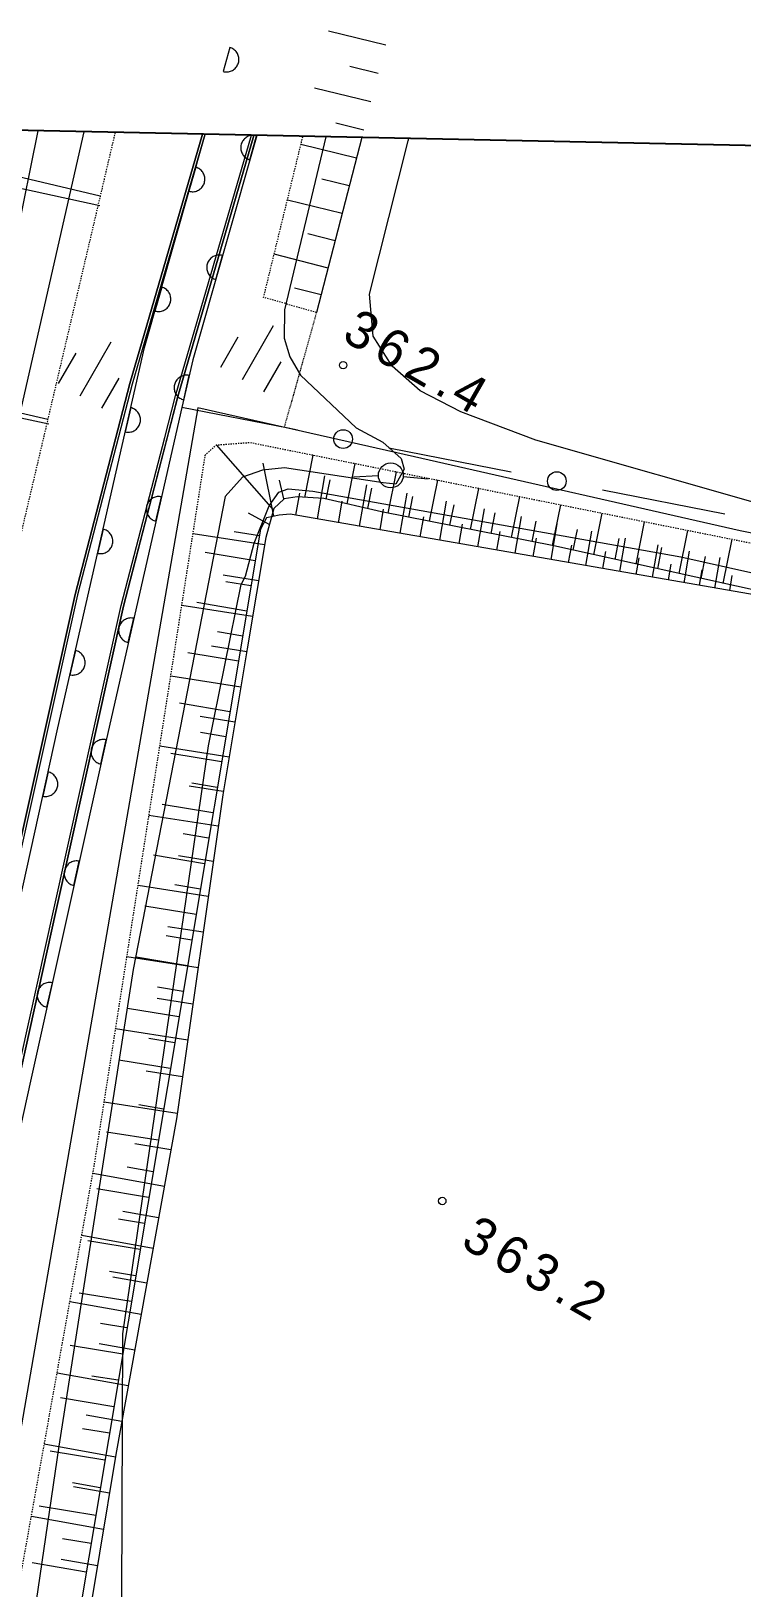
# Model space of a CAD drawing. Header units: millimetres. Extents: x 432273 to 1023813, y -32657 to 705940.
# Drawn here: x 602067 to 630613, y 619197 to 681701 of the extents above; entities that cross this region are included whole.
import ezdxf

# ---------------------------------------------------------------- set-up
doc = ezdxf.new("R2010")
doc.units = ezdxf.units.MM
doc.header["$LTSCALE"] = 100
doc.linetypes.add('561019', pattern=[1, 0.5, -0.5])
doc.linetypes.add('56301', pattern=[0.5, 0.25, -0.25])
doc.layers.get('Defpoints').update_dxf_attribs({"color": 153})
doc.layers.add('D-BGD', color=7, linetype='Continuous', lineweight=13)
doc.layers.add('●予備設計_LP横断', color=7, linetype='Continuous', lineweight=13)
doc.styles.add('Style-WORKING', font='WORKING.shx')
doc.linetypes.add('56111', pattern='A,1.25,[30,dgnlstyle-dm500.shx,S=0.004,R=0,X=0,Y=0],1.25', length=2.5)
doc.linetypes.add('56130', pattern='A,1,-0.375,[44,dgnlstyle-dm500.shx,S=0.0012,R=0,X=0,Y=0],-0.375', length=1.75)

# ---------------------------------------------------------------- blocks, each defined once
blk = doc.blocks.new('M4142_6')
at = {"layer": '●予備設計_LP横断', "linetype": 'Continuous', "lineweight": 15}
for p, q in [((0.455, 0.208), (1.364, 0.625)), ((-0.422, -0.269), (-1.265, -0.806))]:
    blk.add_line(p, q, dxfattribs=at)
blk.add_circle((0, 0), 0.5, dxfattribs=at)
blk = doc.blocks.new('M6334')
at = {"layer": '●予備設計_LP横断', "linetype": 'Continuous', "lineweight": 9}
for p, q in [((0, -1.25), (0, 1.25)), ((-1, -1.25), (-1, 0.15)), ((1, -1.25), (1, 0.15))]:
    blk.add_line(p, q, dxfattribs=at)
blk = doc.blocks.new('M7312')
at = {"layer": '●予備設計_LP横断', "linetype": 'Continuous', "lineweight": 20}
blk.add_circle((0, -0.001), 0.15, dxfattribs=at)
blk = doc.blocks.new('21311212131313131')
at = {"layer": 'D-BGD', "linetype": 'Continuous'}
for p, q in [((2373469.9704, -1366790.2399, 362843.9804), (2372606.8235, -1371713.5227, 362711.9804)), ((2376248.7091, -1366795.3764), (2374469.0557, -1366476.431)), ((2376443.3734, -1367125.1881), (2375210.6098, -1366940.5438)), ((2376532.8785, -1366524.3647), (2375932.0551, -1366434.8596)), ((2376071.8998, -1367681.5742), (2375190.7867, -1367523.6631)), ((2376253.9272, -1368366.7235), (2374990.0467, -1368176.445)), ((2376344.2645, -1367743.5548), (2375725.8978, -1367644.4459)), ((2375895.0904, -1368567.772), (2374150.2916, -1368255.0732)), ((2376058.8468, -1369639.3756), (2374755.0779, -1369438.6611)), ((2375721.7438, -1369436.6135), (2374857.8876, -1369281.7952)), ((2376158.788, -1368998.6637), (2375518.0761, -1368898.7226)), ((2375548.3977, -1370305.4552), (2373837.7705, -1369998.8805)), ((2375962.8754, -1370293.661), (2375299.8183, -1370192.8877)), ((2375862.1021, -1370956.7181), (2374513.6427, -1370754.3392)), ((2375378.4467, -1371157.2808), (2374531.5085, -1371005.4945)), ((2375208.4957, -1372009.1064), (2373531.37, -1371708.5358)), ((2375751.7249, -1371637.3185), (2375071.1245, -1371526.9413)), ((2375650.1193, -1372322.7207), (2374261.7715, -1372109.9058)), ((2375041.8711, -1372844.2597), (2374211.786, -1372695.4986)), ((2375543.7119, -1373016.8946), (2374840.7663, -1372905.6852)), ((2374876.3133, -1373679.6138), (2373230.9649, -1373384.7383)), ((2375441.2741, -1373724.6421), (2373999.4643, -1373505.3608)), ((2374730.4909, -1374504.6059), (2373906.8329, -1374356.9918)), ((2375334.0344, -1374441.1612), (2374595.1702, -1374333.0893)), ((2374584.6686, -1375329.598), (2372935.385, -1375034.0172)), ((2375217.1909, -1375175.2235), (2373735.4927, -1374945.5062)), ((2371960.0011, -1375406.5641, 362611.9804), (2371098.2116, -1380329.4499, 362479.9804)), ((2374438.4974, -1376156.5632), (2373612.8695, -1376008.5961)), ((2375109.119, -1375914.0878), (2374352.7115, -1375796.4121)), ((2374292.3263, -1376983.5284), (2372639.0981, -1376687.2407)), ((2374991.4433, -1376670.4953), (2373456.2831, -1376434.3117)), ((2374868.9657, -1377435.6745), (2374090.213, -1377317.1666)), ((2374755.2597, -1378205.6556), (2373175.409, -1377967.8075)), ((2374145.8056, -1377812.4716), (2373318.2029, -1377664.1505)), ((2373999.2848, -1378641.4147), (2372342.1025, -1378344.4183)), ((2373852.4205, -1379472.3015), (2373022.8536, -1379323.6531)), ((2374635.9195, -1379006.7535), (2373830.8519, -1378873.8398)), ((2373705.5562, -1380303.1883), (2372044.471, -1380005.591)), ((2374507.8078, -1379803.0495), (2372888.0687, -1379554.7654)), ((2374392.4374, -1380617.7209), (2373560.2226, -1380492.7467)), ((2354922.4414, -1380796.8631), (2354410.8238, -1383100.468)), ((2356070.6178, -1381068.4837), (2355816.5676, -1382212.3681)), ((2357218.7943, -1381340.1043), (2356714.211, -1383612.0372)), ((2374258.6915, -1381445.1337), (2372585.4904, -1381190.3833)), ((2373543.131, -1381131.1444), (2372717.5855, -1380983.1975)), ((2358351.1847, -1381607.9904), (2358100.6274, -1382736.1477)), ((2359483.575, -1381875.8765), (2358985.9291, -1384116.5729)), ((2373373.3754, -1381957.7002), (2371746.9392, -1381666.3105)), ((2360600.3963, -1382140.0795), (2360353.2838, -1383252.7259)), ((2361717.2175, -1382404.2825), (2361226.4137, -1384614.1717)), ((2374137.6869, -1382290.922), (2373274.3554, -1382160.3137)), ((2362818.6837, -1382664.853), (2362567.4766, -1383760.5378)), ((2363920.1499, -1382925.4234), (2363406.1254, -1385098.2733)), ((2365006.5748, -1383182.4357), (2364751.3296, -1384261.3913)), ((2374003.1089, -1383140.68), (2372267.6741, -1382874.6614)), ((2373199.034, -1382806.585), (2372427.8904, -1382664.9217)), ((2373148.6444, -1383670.6639), (2371442.6026, -1383365.0122)), ((2373867.6986, -1384012.7832), (2372986.8237, -1383872.571)), ((2373672.1567, -1384914.6001), (2371117.0778, -1387260.9508)), ((2373933.3949, -1384892.3762), (2371812.1422, -1385372.7787)), ((2373227.179, -1384504.6559), (2372475.1732, -1384698.2293)), ((2373819.4873, -1385931.3457), (2374259.1845, -1385062.743)), ((2374731.4223, -1385454.6504), (2374586.2169, -1386469.5963)), ((2375089.2277, -1385240.3352), (2374699.6619, -1388124.694)), ((2375741.5663, -1385608.6275), (2375447.1857, -1387624.9458)), ((2376528.9848, -1385451.0641), (2376335.2812, -1386885.2527)), ((2377968.7419, -1385661.793), (2377583.4932, -1388514.1885)), ((2376742.9387, -1385757.8026), (2376602.5352, -1386763.977)), ((2377757.8847, -1385903.0081), (2377463.504, -1387919.3264)), ((2378764.059, -1386043.4116), (2378618.8535, -1387058.3576)), ((2379392.5413, -1385870.2002), (2379200.9794, -1387288.5253)), ((2379774.203, -1386197.3887), (2379483.7921, -1388227.2806)), ((2380816.3192, -1386078.7536), (2380435.3632, -1388899.3662)), ((2380789.1489, -1386342.5941), (2380643.9435, -1387357.5401)), ((2382224.2302, -1386284.9829), (2382034.8182, -1387687.3958)), ((2381812.8665, -1386492.6015), (2381508.8821, -1388526.4631)), ((2382827.8124, -1386637.807), (2382677.8051, -1387661.5245)), ((2383632.1411, -1386491.2122), (2383255.4494, -1389280.2512)), ((2383837.9565, -1386791.784), (2383542.7437, -1388830.4476)), ((2384861.674, -1386941.7914), (2384716.4686, -1387956.7373)), ((2385024.4638, -1386695.1581), (2384838.2029, -1388074.1035)), ((2386420.9456, -1386868.0362), (2386044.2756, -1389656.9142)), ((2385885.3916, -1387091.7988), (2385590.1788, -1389130.4623)), ((2386909.1092, -1387241.8061), (2386759.1018, -1388265.5237)), ((2387937.6287, -1387383.0419), (2387632.812, -1389439.2487)), ((2387836.9606, -1387039.8138), (2387647.3343, -1388443.8141)), ((2388961.3463, -1387533.0492), (2388806.537, -1388565.5384)), ((2389252.9756, -1387211.5914), (2388871.1402, -1390038.7146)), ((2390688.4092, -1387385.7246), (2390496.1824, -1388808.9787)), ((2392123.8428, -1387559.8578), (2391736.7711, -1390425.751)), ((2389985.0638, -1387683.0566), (2389689.0188, -1389744.0653)), ((2391017.5531, -1387837.8659), (2390867.5457, -1388861.5835)), ((2392046.0725, -1387979.1016), (2391745.2256, -1390048.882)), ((2393078.5618, -1388133.9109), (2392932.5241, -1389171.202)), ((2393578.9613, -1387736.3791), (2393384.0984, -1389179.151)), ((2395034.0797, -1387912.9003), (2394641.6999, -1390818.0949)), ((2396509.153, -1388091.8422), (2396311.6178, -1389554.3997)), ((2394111.051, -1388288.7202), (2393810.204, -1390358.5005)), ((2395148.3421, -1388434.7578), (2395002.3044, -1389472.049)), ((2396189.6029, -1388594.369), (2395888.756, -1390664.1494)), ((2397984.2262, -1388270.7842), (2397586.4654, -1391215.8193)), ((2397827.7175, -1388829.9118), (2397674.5726, -1389817.7106)), ((2399453.1112, -1388496.5427), (2399239.3365, -1389957.1968)), ((2400920.8769, -1388730.2835), (2400465.7776, -1391611.9005)), ((2399074.0547, -1389010.5864), (2398794.7208, -1391103.5441)), ((2400342.7372, -1389192.0932), (2400178.324, -1390242.1257)), ((2401383.998, -1389351.7044), (2401082.3189, -1391443.8299)), ((2402195.7409, -1388933.3048), (2401968.3374, -1390373.1874)), ((2403423.5024, -1389128.825), (2402968.9879, -1392006.7388)), ((2404820.0832, -1389351.2296), (2404604.7288, -1390716.9957)), ((2402430.0608, -1389502.544), (2402279.2212, -1390548.6067)), ((2403476.1235, -1389653.3836), (2403169.6425, -1391754.2807)), ((2404530.9579, -1389809.025), (2404380.1184, -1390855.0878)), ((2405577.0207, -1389959.8646), (2405279.3113, -1392065.5637)), ((2406084.2244, -1389552.5433), (2405630.1733, -1392427.5234)), ((2407521.4215, -1389781.4161), (2407294.5418, -1391217.9824)), ((2408958.6186, -1390010.2888), (2408505.151, -1392881.5742)), ((2406631.8551, -1390115.5061), (2406484.9852, -1391175.1424)), ((2407691.4914, -1390262.376), (2407384.1781, -1392385.6183)), ((2408746.3258, -1390418.0175), (2408599.4559, -1391477.6538)), ((2409809.9318, -1390578.4609), (2409493.0147, -1392719.2465)), ((2410393.9688, -1390238.8674), (2410167.4358, -1391673.21)), ((2411829.5483, -1390465.9367), (2411376.4252, -1393335.0401)), ((2413285.5211, -1390676.5997), (2413057.4741, -1392120.5576)), ((2410878.3398, -1390730.1326), (2410717.0642, -1391816.0839)), ((2411964.291, -1390891.4083), (2411644.8773, -1393099.2294)), ((2413072.5874, -1391053.5161), (2412905.6777, -1392170.5841)), ((2414194.4574, -1391211.6542), (2413858.9735, -1393490.4806)), ((2414741.494, -1390887.2628), (2414282.4289, -1393793.9908)), ((2416216.5602, -1391100.6884), (2415985.5226, -1392563.5819)), ((2415325.0989, -1391374.5942), (2415161.3267, -1392527.581)), ((2416473.2838, -1391547.1381), (2416150.7326, -1393719.0405)), ((2359283.9738, -1401164.8819), (2361207.543, -1392131.4975)), ((2359855.1333, -1401092.0151), (2361598.2587, -1392139.3337)), ((2368365.6553, -1402802.3179), (2370228.8432, -1394052.4935)), ((2368700.8907, -1402822.2079), (2370411.8758, -1394011.537))]:
    blk.add_line(p, q, dxfattribs=at)
at = {"layer": 'D-BGD', "linetype": '56301'}
blk.add_line((2365720.5516, -1383351.339), (2370356.7458, -1384553.2248), dxfattribs=at)
at = {"layer": 'D-BGD', "linetype": 'Continuous', "flags": 128}
for points, elevation in [([(2434283.2729, -1364717.7196), (2433592.2719, -1370426.1047), (2431962.38, -1380904.5836), (2430286.7684, -1387455.6826), (2429584.3318, -1388892.9239), (2428511.1918, -1389697.4338), (2427230.6232, -1390087.4195), (2424581.3803, -1389976.6703), (2406877.589, -1390270.5507), (2383203.6191, -1387325.7737), (2376691.8289, -1386144.7972), (2376356.5669, -1385978.3628), (2375021.0594, -1385656.53), (2373519.0371, -1385095.3358), (2372965.9947, -1384708.2169), (2372813.8083, -1384336.4747), (2372894.8019, -1383351.359), (2375220.7292, -1368519.3365), (2377735.8176, -1356082.345)], 362999.9804), ([(2375810.8716, -1354800.5501), (2370657.2518, -1374433.4618), (2369584.2984, -1377467.9889), (2368768.1203, -1379123.4134), (2367802.2841, -1380267.1149), (2366619.5885, -1381057.2516), (2364933.3543, -1381236.5612), (2358748.5834, -1379818.4932), (2358657.0594, -1379792.7698)], 362999.9804), ([(2358657.0594, -1383118.4808), (2365629.45, -1384631.8913), (2366772.0763, -1384629.2464), (2367521.0609, -1384381.4664), (2368242.7244, -1383942.0238), (2370314.2112, -1381661.6181), (2370862.3914, -1380581.1259), (2371506.4723, -1379833.5828), (2371928.5457, -1379699.8293), (2372539.9477, -1380021.9931), (2372504.0577, -1380529.0433), (2371984.4125, -1384508.3136), (2372090.8937, -1385386.2929), (2372388.5505, -1386189.9429), (2373179.0555, -1386870.0831), (2392242.4931, -1390167.1995), (2411436.6232, -1392754.9356), (2424995.0561, -1394454.3348)], 361999.9804), ([(2417391.9265, -1404011.3197), (2416150.0497, -1404515.9699), (2415335.6432, -1404802.038), (2413995.5728, -1404855.06), (2411142.852, -1404355.89), (2392961.5442, -1400167.9381), (2386234.3994, -1398641.0607), (2370361.2385, -1395238.9985), (2358657.0594, -1392832.1391)], 361999.9804), ([(2489458.9482, -1413514.6871), (2475972.6809, -1409973.7307), (2460207.4254, -1405837.2732), (2448067.0442, -1402615.8511), (2446157.9943, -1402108.8641), (2441372.0905, -1400861.4881), (2433852.3869, -1398901.8745), (2428473.6699, -1397650.3212), (2423164.2153, -1397242.6918), (2413728.2178, -1397481.9968), (2410723.7381, -1397428.7261), (2401740.9136, -1395773.9828), (2389955.0834, -1393414.7176), (2377638.1992, -1390955.12), (2370861.5487, -1389339.5793), (2369183.8585, -1388941.0066), (2358657.0594, -1386115.2507)], 360999.9805), ([(2358657.0594, -1387979.6725), (2368742.4846, -1390686.4689), (2377253.6296, -1392713.4385), (2389601.5474, -1395180.9047), (2401400.3045, -1397541.5464), (2410543.5791, -1399225.9841), (2413735.9248, -1399281.7763), (2423117.2502, -1399044.4629), (2428199.994, -1399435.1459), (2433421.7055, -1400648.6301), (2445700.665, -1403850.152), (2459748.3418, -1407577.6008), (2464587.1251, -1408847.0848), (2466277.9154, -1409290.4502), (2475516.709, -1411714.6217), (2488751.679, -1415189.831), (2489458.9482, -1413514.6871)], 360999.9805), ([(2358657.0594, -1394689.7264), (2362989.0266, -1395471.4784), (2369290.0556, -1396747.9835), (2379911.1113, -1398875.4614), (2396310.1417, -1402637.2267), (2413655.685, -1406254.7861), (2415538.3033, -1406510.1755), (2416998.589, -1406389.5794), (2418566.8328, -1405761.4845)], 362999.9804)]:
    blk.add_lwpolyline(points, dxfattribs=dict(at, elevation=elevation))
at = {"layer": 'D-BGD', "linetype": '56130', "flags": 128}
blk.add_lwpolyline([(2390794.8121, -1269858.7644), (2390671.0307, -1271007.4228), (2388487.003, -1284480.678), (2386846.0935, -1295170.8728), (2384623.2162, -1307848.7743), (2381092.5036, -1328582.1731), (2378102.3982, -1347393.0058), (2376839.8493, -1353439.4661), (2376097.3836, -1356996.9261), (2374326.9772, -1364999.8414), (2374120.1857, -1366154.3587), (2371432.5954, -1379293.8031), (2369644.5415, -1388034.9226), (2384812.9901, -1390339.8152), (2411627.5406, -1394417.8834), (2418706.3849, -1395381.4487), (2424331.7446, -1395670.1665), (2431024.6217, -1396014.3053), (2434892.6826, -1396191.4808), (2434963.707, -1396195.021), (2436999.0512, -1381414.8296), (2439893.2052, -1362356.523), (2440798.3306, -1355813.4256), (2442598.9652, -1342805.1894), (2444182.3015, -1327796.9326), (2446120.5837, -1312294.4034), (2446963.9528, -1306316.0185), (2447997.389, -1299055.3967), (2449172.3938, -1290757.3173), (2450801.8342, -1278692.7979), (2452015.7852, -1268147.3628), (2453656.7244, -1251844.7754), (2454189.9516, -1245085.5467)], dxfattribs=at)
at = {"layer": 'D-BGD', "linetype": '561019', "flags": 128}
for points in [[(2444731.5949, -1297342.8218), (2445842.0044, -1297532.3072), (2446594.007, -1297660.1119), (2445235.6301, -1310016.6665), (2441975.8683, -1335611.3124), (2439517.8032, -1355601.4936), (2436579.5882, -1377068.5214), (2434190.1398, -1393882.4979), (2434182.3735, -1393898.7671), (2433911.9747, -1394478.0852), (2433274.0321, -1394916.6181), (2432101.3402, -1395113.711), (2421157.3602, -1394879.762), (2400151.0889, -1391562.2011), (2371529.5828, -1387696.5384), (2371117.0778, -1387260.9508), (2370986.5775, -1385910.387), (2372286.0046, -1378657.4339), (2374719.6766, -1365078.0151), (2376487.9958, -1357083.0775), (2377777.4241, -1357476.5881), (2378088.9319, -1357571.8765)], [(2365720.5516, -1383351.339), (2365307.3225, -1384905.8619), (2365153.6821, -1385486.3957), (2358657.0594, -1384043.5328)], [(2358657.0594, -1391588.3975), (2378520.4027, -1395818.0984), (2391019.1936, -1398524.3435), (2399191.3049, -1400293.8909), (2410094.2266, -1402904.0038), (2412208.2439, -1403398.9334), (2413642.89, -1403762.498), (2415055.9581, -1403936.404), (2416507.4512, -1403511.1644), (2420020.2293, -1401475.977), (2420955.4271, -1401058.8078), (2422110.9851, -1400793.0532), (2424705.1933, -1400254.6336), (2428184.6795, -1399533.9258), (2433397.9331, -1400746.1999), (2445675.1383, -1403946.7615), (2459722.8151, -1407674.2102), (2475491.1823, -1411811.2311), (2489892.1693, -1415593.0105), (2490120.5771, -1415648.5071), (2492535.4098, -1416237.4319), (2495974.578, -1416467.1052), (2496252.9717, -1417655.8031), (2496386.9759, -1418227.3587)]]:
    blk.add_lwpolyline(points, dxfattribs=at)
at = {"layer": 'D-BGD', "linetype": 'Continuous', "flags": 128}
for points in [[(2378088.9319, -1357571.8765), (2375677.2502, -1369659.6231), (2374884.9105, -1373630.975), (2373658.5099, -1380569.3536), (2373180.7342, -1382895.6884), (2373136.2361, -1383970.3255), (2373219.5504, -1384497.031), (2373625.5565, -1384902.84), (2374788.481, -1385196.3167), (2379271.0565, -1385852.4052), (2385162.3402, -1386715.3541), (2398199.3229, -1388296.8777), (2411723.3829, -1390450.5758), (2427617.4608, -1392750.2714), (2428987.7909, -1392846.0591), (2429985.5188, -1392768.6516), (2430986.1843, -1392492.2055), (2431789.0279, -1391206.834), (2434463.2464, -1375482.4427), (2437855.2696, -1351287.2062)], [(2358657.0594, -1381680.3502), (2365720.5516, -1383351.339)], [(2488263.4621, -1413097.4883), (2475998.2075, -1409877.1213), (2460232.9521, -1405740.6638), (2448092.5709, -1402519.2417), (2446183.521, -1402012.2546), (2441397.6172, -1400764.8786), (2433876.1593, -1398804.3047), (2428488.9844, -1397551.5413), (2423166.6029, -1397142.5355), (2413728.3708, -1397381.7572), (2410733.7064, -1397329.2996), (2401759.3398, -1395675.7663), (2389974.3868, -1393316.9813), (2377659.7371, -1390857.4669), (2370884.8409, -1389242.8866), (2369208.5081, -1388843.9169), (2358657.0594, -1386011.7498)], [(2358657.0594, -1388083.182), (2368717.8351, -1390783.5586), (2377232.0917, -1392811.0915), (2389582.2441, -1395278.641), (2401381.8783, -1397639.7629), (2410533.6108, -1399325.4106), (2413735.7717, -1399382.0159), (2423114.8627, -1399144.6193), (2428184.6795, -1399533.9258), (2433397.9331, -1400746.1999), (2445675.1383, -1403946.7615), (2459722.8151, -1407674.2102), (2464561.5984, -1408943.6942), (2466252.3887, -1409387.0596), (2475491.1823, -1411811.2311), (2488726.1523, -1415286.4404), (2488985.3948, -1415271.0341), (2489649.2257, -1415230.8663), (2489808.2391, -1414842.5202), (2490197.8077, -1413887.2453), (2489684.1161, -1413549.0294), (2489484.4749, -1413418.0776)]]:
    blk.add_lwpolyline(points, dxfattribs=at)
at = {"layer": 'D-BGD', "linetype": 'Continuous', "extrusion": (0.980917, -0.173245, 0.088252), "elevation": 2596970.387}
blk.add_lwpolyline([(-950650.8643, 133714.4377), (-951032.2423, 133704.3985), (-955374.1316, 133593.9676)], dxfattribs=at)
at = {"layer": 'D-BGD', "linetype": 'Continuous'}
for points, elevation in [([(2359636.7568, -1386155.3892), (2358669.7019, -1385901.8766), (2358660.4568, -1385945.8371), (2358655.2837, -1385988.6067), (2358653.7025, -1386031.0626), (2358655.63, -1386075.4392), (2358661.6295, -1386118.6249), (2358671.2209, -1386161.4969), (2358684.0072, -1386202.6977), (2358700.8656, -1386242.7077), (2358721.3159, -1386282.4038), (2358745.9214, -1386318.6746), (2358771.4873, -1386353.191), (2358802.0857, -1386384.7622), (2358834.1246, -1386413.7019), (2358868.4813, -1386440.4903), (2358906.1161, -1386463.3731), (2358944.3143, -1386483.1442), (2358984.4333, -1386499.4066), (2359026.4731, -1386512.1604), (2359069.9534, -1386522.2827), (2359112.723, -1386527.4557), (2359155.1788, -1386529.0369), (2359199.5555, -1386527.1095), (2359242.7412, -1386521.1099), (2359285.6131, -1386511.5185), (2359326.814, -1386498.7322), (2359366.427, -1386480.5165), (2359405.6429, -1386460.9434), (2359442.7909, -1386436.8181), (2359477.7875, -1386410.375), (2359508.8785, -1386380.6538), (2359538.2984, -1386347.7377), (2359565.0868, -1386313.381), (2359587.9695, -1386275.7462), (2359607.2604, -1386238.4251), (2359624.0031, -1386197.429), (2359636.7568, -1386155.3892)], 362200.9804), ([(2355151.4121, -1387051.657), (2356118.467, -1387305.1697), (2356128.1091, -1387262.5665), (2356132.8852, -1387218.4395), (2356134.4664, -1387175.9837), (2356133.4161, -1387132.0873), (2356127.4165, -1387088.9015), (2356117.8251, -1387046.0296), (2356104.1617, -1387004.3485), (2356086.8231, -1386965.2158), (2356067.25, -1386925.9998), (2356043.1247, -1386888.8519), (2356016.2014, -1386854.7324), (2355986.9604, -1386822.7642), (2355954.0443, -1386793.3444), (2355919.6876, -1386766.556), (2355882.0528, -1386743.6732), (2355843.8546, -1386723.9021), (2355803.7356, -1386707.6397), (2355761.6958, -1386694.8859), (2355719.0927, -1386685.2438), (2355675.8429, -1386680.9479), (2355632.9901, -1386678.0093), (2355588.6134, -1386679.9368), (2355546.3049, -1386686.4165), (2355503.4329, -1386696.0079), (2355460.8747, -1386709.1912), (2355421.7419, -1386726.5298), (2355382.526, -1386746.1028), (2355346.2552, -1386770.7084), (2355311.2586, -1386797.1515), (2355279.2904, -1386826.3925), (2355249.8705, -1386859.3086), (2355223.9593, -1386894.1455), (2355200.1994, -1386931.3001), (2355181.3054, -1386969.9785), (2355164.1658, -1387009.6173), (2355151.4121, -1387051.657)], 362183.9804), ([(2364473.3888, -1387422.5555), (2363506.3339, -1387169.0429), (2363497.569, -1387212.1262), (2363491.9157, -1387255.773), (2363490.3345, -1387298.2288), (2363492.262, -1387342.6055), (2363498.2615, -1387385.7912), (2363507.8529, -1387428.6631), (2363520.6392, -1387469.864), (2363537.9778, -1387508.9968), (2363558.428, -1387548.6929), (2363582.5534, -1387585.8409), (2363608.5995, -1387619.4801), (2363638.7177, -1387651.9285), (2363670.7566, -1387680.8682), (2363705.1133, -1387707.6566), (2363742.7481, -1387730.5393), (2363780.9463, -1387750.3104), (2363821.0653, -1387766.5729), (2363863.105, -1387779.3266), (2363906.5854, -1387789.4489), (2363949.8352, -1387793.7448), (2363991.8108, -1387796.2032), (2364036.1875, -1387794.2757), (2364079.3732, -1387788.2762), (2364122.2451, -1387778.6848), (2364163.9262, -1387765.0213), (2364203.9361, -1387748.1629), (2364243.1521, -1387728.5899), (2364279.4229, -1387703.9843), (2364314.4195, -1387677.5412), (2364345.5105, -1387647.82), (2364374.9304, -1387614.9039), (2364401.7187, -1387580.5473), (2364424.6015, -1387542.9125), (2364444.3726, -1387504.7142), (2364460.635, -1387464.5953), (2364473.3888, -1387422.5555)], 362228.9804), ([(2359988.044, -1388318.8233), (2360955.099, -1388572.3359), (2360965.2213, -1388528.8556), (2360969.5172, -1388485.6058), (2360971.0984, -1388443.1499), (2360970.0481, -1388399.2535), (2360964.0485, -1388356.0678), (2360954.4571, -1388313.1958), (2360940.7937, -1388271.5148), (2360923.9353, -1388231.5049), (2360904.3622, -1388192.2889), (2360879.7567, -1388156.0181), (2360853.3136, -1388121.0215), (2360823.5924, -1388089.9305), (2360790.6763, -1388060.5106), (2360756.3196, -1388033.7222), (2360718.6848, -1388010.8394), (2360680.4866, -1387991.0683), (2360640.3676, -1387974.8059), (2360598.3278, -1387962.0521), (2360555.7247, -1387952.41), (2360512.9551, -1387947.237), (2360469.622, -1387945.1756), (2360425.2454, -1387947.103), (2360382.9369, -1387953.5828), (2360340.0649, -1387963.1742), (2360297.9869, -1387975.4803), (2360258.3739, -1387993.696), (2360219.1579, -1388013.2691), (2360182.8872, -1388037.8746), (2360147.8906, -1388064.3177), (2360115.9224, -1388093.5587), (2360087.3797, -1388126.955), (2360060.5913, -1388161.3117), (2360036.8314, -1388198.4663), (2360018.4176, -1388236.2676), (2360000.7978, -1388276.7835), (2359988.044, -1388318.8233)], 362210.9804), ([(2369329.5356, -1388610.3418), (2368350.8345, -1388405.1755), (2368342.9468, -1388448.7391), (2368340.8854, -1388492.0721), (2368340.1814, -1388535.0081), (2368344.8235, -1388578.5908), (2368353.5378, -1388620.9826), (2368364.4865, -1388663.4576), (2368379.5074, -1388704.7416), (2368399.5606, -1388743.0805), (2368420.4911, -1388781.8995), (2368446.9341, -1388816.8961), (2368474.3376, -1388850.1384), (2368506.7735, -1388880.4354), (2368540.65, -1388908.101), (2368576.4473, -1388932.2579), (2368614.5623, -1388954.2635), (2368654.2011, -1388971.4031), (2368695.2804, -1388985.9112), (2368736.9232, -1388997.3077), (2368780.967, -1389004.3183), (2368823.8198, -1389007.2568), (2368867.236, -1389007.0837), (2368910.8187, -1389002.4415), (2368953.2105, -1388993.7273), (2368995.6855, -1388982.7785), (2369036.9695, -1388967.7577), (2369075.3084, -1388947.7044), (2369114.1274, -1388926.774), (2369149.124, -1388900.3309), (2369182.3663, -1388872.9274), (2369212.1831, -1388841.3687), (2369239.8487, -1388807.4922), (2369265.363, -1388771.2979), (2369286.4914, -1388732.7028), (2369303.1508, -1388693.9411), (2369317.6589, -1388652.8618), (2369329.5356, -1388610.3418)], 362255.9804), ([(2364824.676, -1389585.9895), (2365792.2112, -1389838.625), (2365801.8533, -1389796.0218), (2365806.1492, -1389752.772), (2365809.0877, -1389709.9192), (2365806.68, -1389666.4198), (2365800.6805, -1389623.234), (2365791.0891, -1389580.3621), (2365777.4256, -1389538.681), (2365760.5673, -1389498.6711), (2365740.9942, -1389459.4551), (2365716.3887, -1389423.1844), (2365689.9456, -1389388.1877), (2365660.2244, -1389357.0967), (2365627.3083, -1389327.6769), (2365592.9516, -1389300.8885), (2365555.3168, -1389278.0057), (2365517.1186, -1389258.2346), (2365476.9996, -1389241.9722), (2365435.44, -1389228.3412), (2365392.3567, -1389219.5763), (2365349.5871, -1389214.4032), (2365306.254, -1389212.3418), (2365261.8774, -1389214.2693), (2365219.5689, -1389220.749), (2365176.6969, -1389230.3404), (2365134.6189, -1389242.6465), (2365095.0059, -1389260.8623), (2365055.7899, -1389280.4354), (2365019.5192, -1389305.0409), (2364985.0028, -1389330.6068), (2364952.5544, -1389360.725), (2364924.0117, -1389394.1213), (2364897.7035, -1389427.6008), (2364873.9435, -1389464.7554), (2364855.0496, -1389503.4338), (2364837.4298, -1389543.9498), (2364824.676, -1389585.9895)], 362238.9804), ([(2374225.3775, -1389621.4921), (2373246.1131, -1389419.4375), (2373239.5827, -1389462.6041), (2373236.1639, -1389506.334), (2373236.8172, -1389548.8731), (2373241.4594, -1389592.4558), (2373249.6935, -1389635.7247), (2373261.9996, -1389677.8027), (2373276.1432, -1389718.6066), (2373296.1965, -1389756.9455), (2373318.4843, -1389795.3675), (2373344.9274, -1389830.3641), (2373372.3309, -1389863.6064), (2373403.8896, -1389893.4233), (2373437.7661, -1389921.0888), (2373473.0832, -1389946.1229), (2373511.6784, -1389967.2514), (2373551.3171, -1389984.391), (2373592.3965, -1389998.8991), (2373635.3967, -1390009.8985), (2373678.5632, -1390016.4289), (2373722.2932, -1390019.8477), (2373764.8323, -1390019.1943), (2373808.415, -1390014.5522), (2373851.6839, -1390006.3181), (2373893.2817, -1389994.8892), (2373934.5658, -1389979.8683), (2373972.9046, -1389959.8151), (2374010.8465, -1389938.4044), (2374046.7203, -1389912.4416), (2374079.5656, -1389883.6807), (2374110.2596, -1389852.6022), (2374137.048, -1389818.2455), (2374162.0821, -1389782.9284), (2374183.2105, -1389744.3332), (2374200.3501, -1389704.6944), (2374214.8582, -1389663.6151), (2374225.3775, -1389621.4921)], 362284.9804), ([(2369691.1115, -1390725.8265), (2370670.3759, -1390927.8811), (2370677.3865, -1390883.8374), (2370680.3251, -1390840.9845), (2370680.1519, -1390797.5683), (2370675.5098, -1390753.9856), (2370666.7955, -1390711.5938), (2370655.8468, -1390669.1189), (2370640.3457, -1390628.712), (2370620.7727, -1390589.496), (2370599.362, -1390551.5541), (2370572.919, -1390516.5575), (2370544.6383, -1390482.835), (2370513.0796, -1390453.0181), (2370479.2031, -1390425.3526), (2370443.4058, -1390401.1957), (2370404.8106, -1390380.0672), (2370365.652, -1390362.0505), (2370324.5727, -1390347.5423), (2370282.4497, -1390337.0231), (2370238.406, -1390330.0125), (2370195.5531, -1390327.0739), (2370152.1369, -1390327.2471), (2370108.5542, -1390331.8892), (2370066.1624, -1390340.6035), (2370023.2073, -1390352.4294), (2369983.2805, -1390367.0533), (2369944.0646, -1390386.6263), (2369905.6425, -1390408.9141), (2369870.6459, -1390435.3572), (2369837.4036, -1390462.7607), (2369807.5867, -1390494.3194), (2369779.9212, -1390528.1959), (2369755.7643, -1390563.9932), (2369734.6358, -1390602.5884), (2369716.6191, -1390641.747), (2369702.1109, -1390682.8263), (2369691.1115, -1390725.8265)], 362266.9804), ([(2379123.057, -1390631.3683), (2378143.7926, -1390429.3136), (2378135.9048, -1390472.8772), (2378133.8434, -1390516.2102), (2378134.0165, -1390559.6264), (2378137.7816, -1390602.7289), (2378146.4958, -1390645.1207), (2378158.3217, -1390688.0759), (2378173.8227, -1390728.4828), (2378193.3958, -1390767.6988), (2378214.8065, -1390805.6406), (2378241.2495, -1390840.6373), (2378268.653, -1390873.8795), (2378301.0889, -1390904.1766), (2378334.9654, -1390931.8422), (2378370.7627, -1390955.9991), (2378408.8777, -1390978.0047), (2378448.5164, -1390995.1443), (2378489.5958, -1391009.6524), (2378531.7188, -1391020.1716), (2378575.7625, -1391027.1823), (2378618.6154, -1391030.1208), (2378662.0316, -1391029.9477), (2378705.6143, -1391025.3055), (2378748.006, -1391016.5912), (2378790.481, -1391005.6425), (2378830.8879, -1390990.1415), (2378870.1039, -1390970.5684), (2378908.0458, -1390949.1578), (2378943.0424, -1390922.7147), (2378976.7649, -1390894.4341), (2379006.5818, -1390862.8753), (2379034.2473, -1390828.9988), (2379058.4042, -1390793.2016), (2379079.5327, -1390754.6064), (2379097.5494, -1390715.4478), (2379112.0575, -1390674.3684), (2379123.057, -1390631.3683)], 362313.9804), ([(2374588.3108, -1391736.5798), (2375567.5752, -1391938.6344), (2375574.1056, -1391895.4678), (2375577.5244, -1391851.7378), (2375576.871, -1391809.1988), (2375572.7091, -1391764.7389), (2375563.9948, -1391722.3472), (2375551.6887, -1391680.2691), (2375537.545, -1391639.4653), (2375517.972, -1391600.2493), (2375495.6842, -1391561.8272), (2375469.2411, -1391526.8306), (2375441.8376, -1391493.5883), (2375410.2789, -1391463.7715), (2375375.9222, -1391436.9831), (2375340.6051, -1391411.949), (2375302.0099, -1391390.8205), (2375262.3711, -1391373.6809), (2375221.772, -1391358.2957), (2375178.7718, -1391347.2962), (2375135.6053, -1391340.7658), (2375091.3951, -1391338.2242), (2375049.3362, -1391338.0004), (2375005.7535, -1391342.6426), (2374962.4846, -1391350.8766), (2374920.4066, -1391363.1827), (2374879.1225, -1391378.2035), (2374841.2639, -1391397.3797), (2374802.8418, -1391419.6675), (2374766.968, -1391445.6303), (2374734.6029, -1391473.514), (2374703.9089, -1391504.5926), (2374677.1205, -1391538.9492), (2374651.6062, -1391575.1435), (2374630.4778, -1391613.7387), (2374613.8184, -1391652.5003), (2374599.3103, -1391693.5797), (2374588.3108, -1391736.5798)], 362295.9804), ([(2384020.506, -1391635.418), (2383040.1147, -1391439.5868), (2383033.5843, -1391482.7533), (2383031.0427, -1391526.9635), (2383031.696, -1391569.5026), (2383036.3382, -1391613.0853), (2383045.0525, -1391655.477), (2383056.8784, -1391698.4322), (2383072.3794, -1391738.8391), (2383092.4327, -1391777.178), (2383113.8433, -1391815.1198), (2383140.2864, -1391850.1164), (2383168.567, -1391883.8389), (2383200.606, -1391912.7786), (2383234.4824, -1391940.4442), (2383270.2797, -1391964.6011), (2383308.8749, -1391985.7295), (2383348.5137, -1392002.8691), (2383389.5931, -1392017.3772), (2383432.5932, -1392028.3767), (2383476.24, -1392034.0299), (2383519.0928, -1392036.9685), (2383562.509, -1392036.7954), (2383606.0917, -1392032.1532), (2383648.4835, -1392023.4389), (2383690.5615, -1392011.1328), (2383730.9684, -1391995.6318), (2383770.1844, -1391976.0587), (2383808.6064, -1391953.7709), (2383842.7259, -1391926.8477), (2383875.9682, -1391899.4442), (2383906.2652, -1391867.0083), (2383933.0536, -1391832.6516), (2383958.0877, -1391797.3345), (2383978.339, -1391758.2592), (2383995.4786, -1391718.6204), (2384009.9867, -1391677.541), (2384020.506, -1391635.418)], 362332.9804), ([(2379484.6329, -1392746.8529), (2380463.8974, -1392948.9075), (2380471.3049, -1392906.2212), (2380473.8465, -1392862.011), (2380473.1932, -1392819.4719), (2380469.4282, -1392776.3694), (2380461.1941, -1392733.1005), (2380448.888, -1392691.0225), (2380433.8672, -1392649.7384), (2380413.8139, -1392611.3996), (2380392.4033, -1392573.4577), (2380366.4404, -1392537.5839), (2380338.5567, -1392505.2188), (2380306.601, -1392474.0446), (2380272.2443, -1392447.2562), (2380236.9273, -1392422.2221), (2380198.3321, -1392401.0937), (2380158.6933, -1392383.9541), (2380117.6139, -1392369.446), (2380075.4909, -1392358.9267), (2380031.9274, -1392351.0389), (2379988.5944, -1392348.9775), (2379945.1781, -1392349.1507), (2379902.0757, -1392352.9157), (2379859.6839, -1392361.6299), (2379816.7287, -1392373.4558), (2379776.3218, -1392388.9569), (2379737.1058, -1392408.5299), (2379699.1639, -1392429.9406), (2379664.1673, -1392456.3837), (2379630.925, -1392483.7871), (2379600.628, -1392516.223), (2379572.9624, -1392550.0995), (2379548.8055, -1392585.8968), (2379527.6771, -1392624.492), (2379509.6603, -1392663.6506), (2379495.1522, -1392704.7299), (2379484.6329, -1392746.8529)], 362324.9804), ([(2388923.8196, -1392614.1774), (2387942.9481, -1392419.2233), (2387936.4177, -1392462.3898), (2387933.4792, -1392505.2427), (2387933.6523, -1392548.6589), (2387938.2945, -1392592.2416), (2387947.0087, -1392634.6333), (2387959.3148, -1392676.7114), (2387974.8159, -1392717.1183), (2387994.3889, -1392756.3343), (2388016.6767, -1392794.7563), (2388043.6, -1392828.8758), (2388071.0035, -1392862.1181), (2388103.4394, -1392892.4151), (2388137.7961, -1392919.2035), (2388173.1131, -1392944.2376), (2388212.1885, -1392964.4889), (2388251.8273, -1392981.6285), (2388292.9067, -1392996.1366), (2388335.0296, -1393006.6558), (2388379.0734, -1393013.6664), (2388422.4064, -1393015.7278), (2388464.9455, -1393015.0745), (2388508.5282, -1393010.4323), (2388550.9199, -1393001.7181), (2388593.8751, -1392989.8922), (2388634.282, -1392974.3911), (2388673.498, -1392954.8181), (2388710.5627, -1392932.9272), (2388745.5593, -1392906.4842), (2388779.2818, -1392878.2035), (2388809.0987, -1392846.6448), (2388835.8871, -1392812.2881), (2388860.044, -1392776.4908), (2388881.1724, -1392737.8957), (2388898.312, -1392698.2569), (2388912.8201, -1392657.1775), (2388923.8196, -1392614.1774)], 362264.9804), ([(2384383.6057, -1393746.0367), (2385363.997, -1393941.8679), (2385370.5274, -1393898.7014), (2385373.9461, -1393854.9714), (2385372.4156, -1393811.9521), (2385368.6506, -1393768.8496), (2385359.0592, -1393725.9777), (2385347.6302, -1393684.3798), (2385332.6094, -1393643.0958), (2385312.5561, -1393604.7569), (2385290.2684, -1393566.3349), (2385263.8253, -1393531.3383), (2385235.0645, -1393498.4929), (2385203.5057, -1393468.6761), (2385169.6292, -1393441.0105), (2385133.832, -1393416.8536), (2385095.2368, -1393395.7252), (2385055.598, -1393378.5856), (2385014.5186, -1393364.0775), (2384971.9154, -1393354.4354), (2384927.8717, -1393347.4247), (2384885.0189, -1393344.4862), (2384842.4798, -1393345.1395), (2384798.02, -1393349.3015), (2384755.148, -1393358.8929), (2384713.5502, -1393370.3219), (2384673.1433, -1393385.8229), (2384633.9273, -1393405.396), (2384596.3824, -1393428.1639), (2384561.3858, -1393454.607), (2384528.1435, -1393482.0105), (2384497.8464, -1393514.4464), (2384471.058, -1393548.8031), (2384446.9011, -1393584.6003), (2384425.7727, -1393623.1955), (2384408.6331, -1393662.8343), (2384394.125, -1393703.9137), (2384383.6057, -1393746.0367)], 362307.9804), ([(2393825.7758, -1393593.3337), (2392845.3846, -1393397.5024), (2392838.8542, -1393440.669), (2392836.3126, -1393484.8792), (2392836.9659, -1393527.4182), (2392841.6081, -1393571.0009), (2392850.3223, -1393613.3927), (2392862.1483, -1393656.3479), (2392877.6493, -1393696.7548), (2392897.7026, -1393735.0936), (2392919.1132, -1393773.0355), (2392946.4334, -1393808.5123), (2392973.8369, -1393841.7546), (2393005.8758, -1393870.6943), (2393039.7523, -1393898.3598), (2393076.4268, -1393922.9969), (2393115.0219, -1393944.1254), (2393153.7836, -1393960.7848), (2393194.8629, -1393975.2929), (2393237.8631, -1393986.2923), (2393281.0297, -1393992.8228), (2393324.3627, -1393994.8841), (2393367.7789, -1393994.711), (2393411.3616, -1393990.0688), (2393453.7534, -1393981.3546), (2393495.8314, -1393969.0485), (2393537.1154, -1393954.0276), (2393575.4543, -1393933.9744), (2393613.8763, -1393911.6866), (2393648.8729, -1393885.2435), (2393681.2381, -1393857.3598), (2393711.0549, -1393825.8011), (2393739.2007, -1393791.0474), (2393763.3576, -1393755.2502), (2393784.486, -1393716.655), (2393801.6256, -1393677.0162), (2393816.1337, -1393635.9368), (2393825.7758, -1393593.3337)], 362197.9804)]:
    blk.add_lwpolyline(points, close=True, dxfattribs=dict(at, elevation=elevation))
at = {"layer": 'D-BGD', "linetype": '56111'}
for points in [[(2358657.0594, -1386011.7498), (2369208.5081, -1388843.9169), (2377659.7371, -1390857.4669), (2389974.3868, -1393316.9813), (2401759.3398, -1395675.7663), (2410733.7064, -1397329.2996), (2413728.3708, -1397381.7572), (2423166.6029, -1397142.5355), (2428488.9844, -1397551.5413), (2433876.1593, -1398804.3047), (2446183.521, -1402012.2546), (2460232.9521, -1405740.6638), (2475998.2075, -1409877.1213), (2490635.0167, -1413719.5961)], [(2489892.1693, -1415593.0105), (2475491.1823, -1411811.2311), (2459722.8151, -1407674.2102), (2445675.1383, -1403946.7615), (2433397.9331, -1400746.1999), (2428184.6795, -1399533.9258), (2423114.8627, -1399144.6193), (2413735.7717, -1399382.0159), (2410533.6108, -1399325.4106), (2401381.8783, -1397639.7629), (2389582.2441, -1395278.641), (2377232.0917, -1392811.0915), (2368717.8351, -1390783.5586), (2358657.0594, -1388083.182)]]:
    blk.add_lwpolyline(points, dxfattribs=at)
at = {"layer": 'D-BGD', "linetype": 'Continuous'}
for points in [[(2379102.0871, -1349690.2316, 364009.9803), (2373837.0313, -1384235.4029, 364149.9803), (2373887.4228, -1384684.8032, 363939.9803), (2374003.1854, -1385181.3906, 363939.9803), (2374464.1123, -1385422.3188, 363929.9803), (2396910.9239, -1388692.8371, 363869.9803), (2420612.8445, -1392148.8319, 363799.9803), (2430325.3197, -1392837.2473, 363919.9803), (2430871.3993, -1392714.3775, 363909.9803), (2431297.8136, -1392560.1995, 363899.9803), (2431658.8567, -1392358.8345, 363899.9803), (2432084.8214, -1391976.4028, 363889.9803), (2432455.3344, -1390799.789, 363879.9803), (2436757.9115, -1360949.0967, 363979.9803), (2440413.3868, -1333092.6358, 364099.9803), (2444029.299, -1306058.1449, 364309.9803), (2443385.7557, -1303630.9755, 364759.9803), (2443930.3239, -1297180.0654, 364829.9803)], [(2358657.0594, -1385899.0333, 362198.3528), (2367716.7172, -1388272.3632, 362249.9804), (2369639.4937, -1388675.1409, 362259.9804), (2383007.2436, -1391432.9923, 362339.9804), (2396809.1558, -1394189.1122, 362149.9804)], [(2358657.0594, -1385899.0333, 362198.3528), (2367716.7172, -1388272.3632, 362249.9804), (2369639.4937, -1388675.1409, 362259.9804), (2383007.2436, -1391432.9923, 362339.9804), (2396809.1558, -1394189.1122, 362149.9804), (2410140.346, -1396847.1467, 361959.9804), (2412057.6798, -1397155.7418, 362349.9804), (2413852.5933, -1397146.511, 362239.9804), (2418068.0855, -1397151.3511, 362519.9804), (2427034.9048, -1396952.7506, 362239.9804), (2435746.6581, -1399156.8029, 362539.9804), (2467870.6288, -1407428.5489, 362319.9804), (2484409.9317, -1411785.822, 362439.9804), (2488801.6314, -1412947.3604, 362509.9804), (2490645.272, -1413432.2203, 362539.9804)], [(2396769.3439, -1396219.3867, 362139.9804), (2382607.6033, -1393391.6875, 362339.9804), (2367263.6149, -1390224.5922, 362249.9804), (2358657.0594, -1387969.9639, 362201.0004)], [(2489657.3584, -1415445.0855, 362559.9804), (2483899.3978, -1413718.0111, 362439.9804), (2467368.8665, -1409365.5399, 362319.9804), (2446158.4534, -1403898.9757, 362459.9804), (2435244.8958, -1401093.7939, 362539.9804), (2426808.392, -1398949.2203, 362239.9804), (2418087.3697, -1399156.9751, 362519.9804), (2413849.5323, -1399151.3028, 362239.9804), (2411906.9741, -1399159.5101, 362349.9804), (2409789.3659, -1398821.08, 361959.9804), (2396769.3439, -1396219.3867, 362139.9804), (2382607.6033, -1393391.6875, 362339.9804), (2367263.6149, -1390224.5922, 362249.9804), (2358657.0594, -1387969.9639, 362201.0004)]]:
    blk.add_polyline3d(points, dxfattribs=at)
for centre in [(2372283.5747, -1373559.9408, 362661.9694), (2370774.3063, -1382175.666, 362429.8467)]:
    blk.add_circle(centre, 375, dxfattribs=at)
at = {"layer": 'Defpoints'}
blk.add_lwpolyline([(2358657.0594, -1541785.2211), (2831012.6992, -1541785.2211), (2831012.6992, -987785.2211), (2358657.0594, -987785.2211)], close=True, dxfattribs=at)
at = {"layer": 'D-BGD', "linetype": 'Continuous', "lineweight": 20, "xscale": 1000, "yscale": 1000, "zscale": 1000, "rotation": 61.30205960440028}
for p in [(2401275.9069, -1377558.1166, 363233.9804), (2367805.4206, -1382237.6782, 362381.9804)]:
    blk.add_blockref('M7312', p, dxfattribs=at)
at = {"layer": 'D-BGD', "linetype": 'Continuous', "lineweight": 15, "xscale": 1000, "yscale": 1000, "zscale": 1000, "rotation": 61.30205960440028}
blk.add_blockref('M4142_6', (2372192.9392, -1380231.0411), dxfattribs=at)
at = {"layer": 'D-BGD', "linetype": 'Continuous', "lineweight": 9, "xscale": 1000, "yscale": 1000, "zscale": 1000, "rotation": 61.30205960440028}
for p in [(2367372.7227, -1385671.0613), (2368161.9288, -1392167.6315)]:
    blk.add_blockref('M6334', p, dxfattribs=at)
at = {"layer": 'D-BGD', "linetype": 'Continuous', "char_height": 1499.999919, "attachment_point": 7, "rotation": 61.302059604, "line_spacing_factor": 0.722892, "style": 'Style-WORKING'}
for s, insert in [('\\T1.284;363.2', (2403089.1691, -1376840.7064, 363233.9804)), ('\\T1.281;362.4', (2366791.8212, -1382373.1455, -618))]:
    blk.add_mtext(s, dxfattribs=dict(at, insert=insert))

msp = doc.modelspace()

# ---------------------------------------------------------------- block references
at = {"layer": 'D-BGD', "linetype": '56301', "rotation": 268.807065034117}
msp.add_blockref('21311212131313131', (2045832.1, 3006806.9, 354000), dxfattribs=at)

doc.saveas('drawing.dxf')
